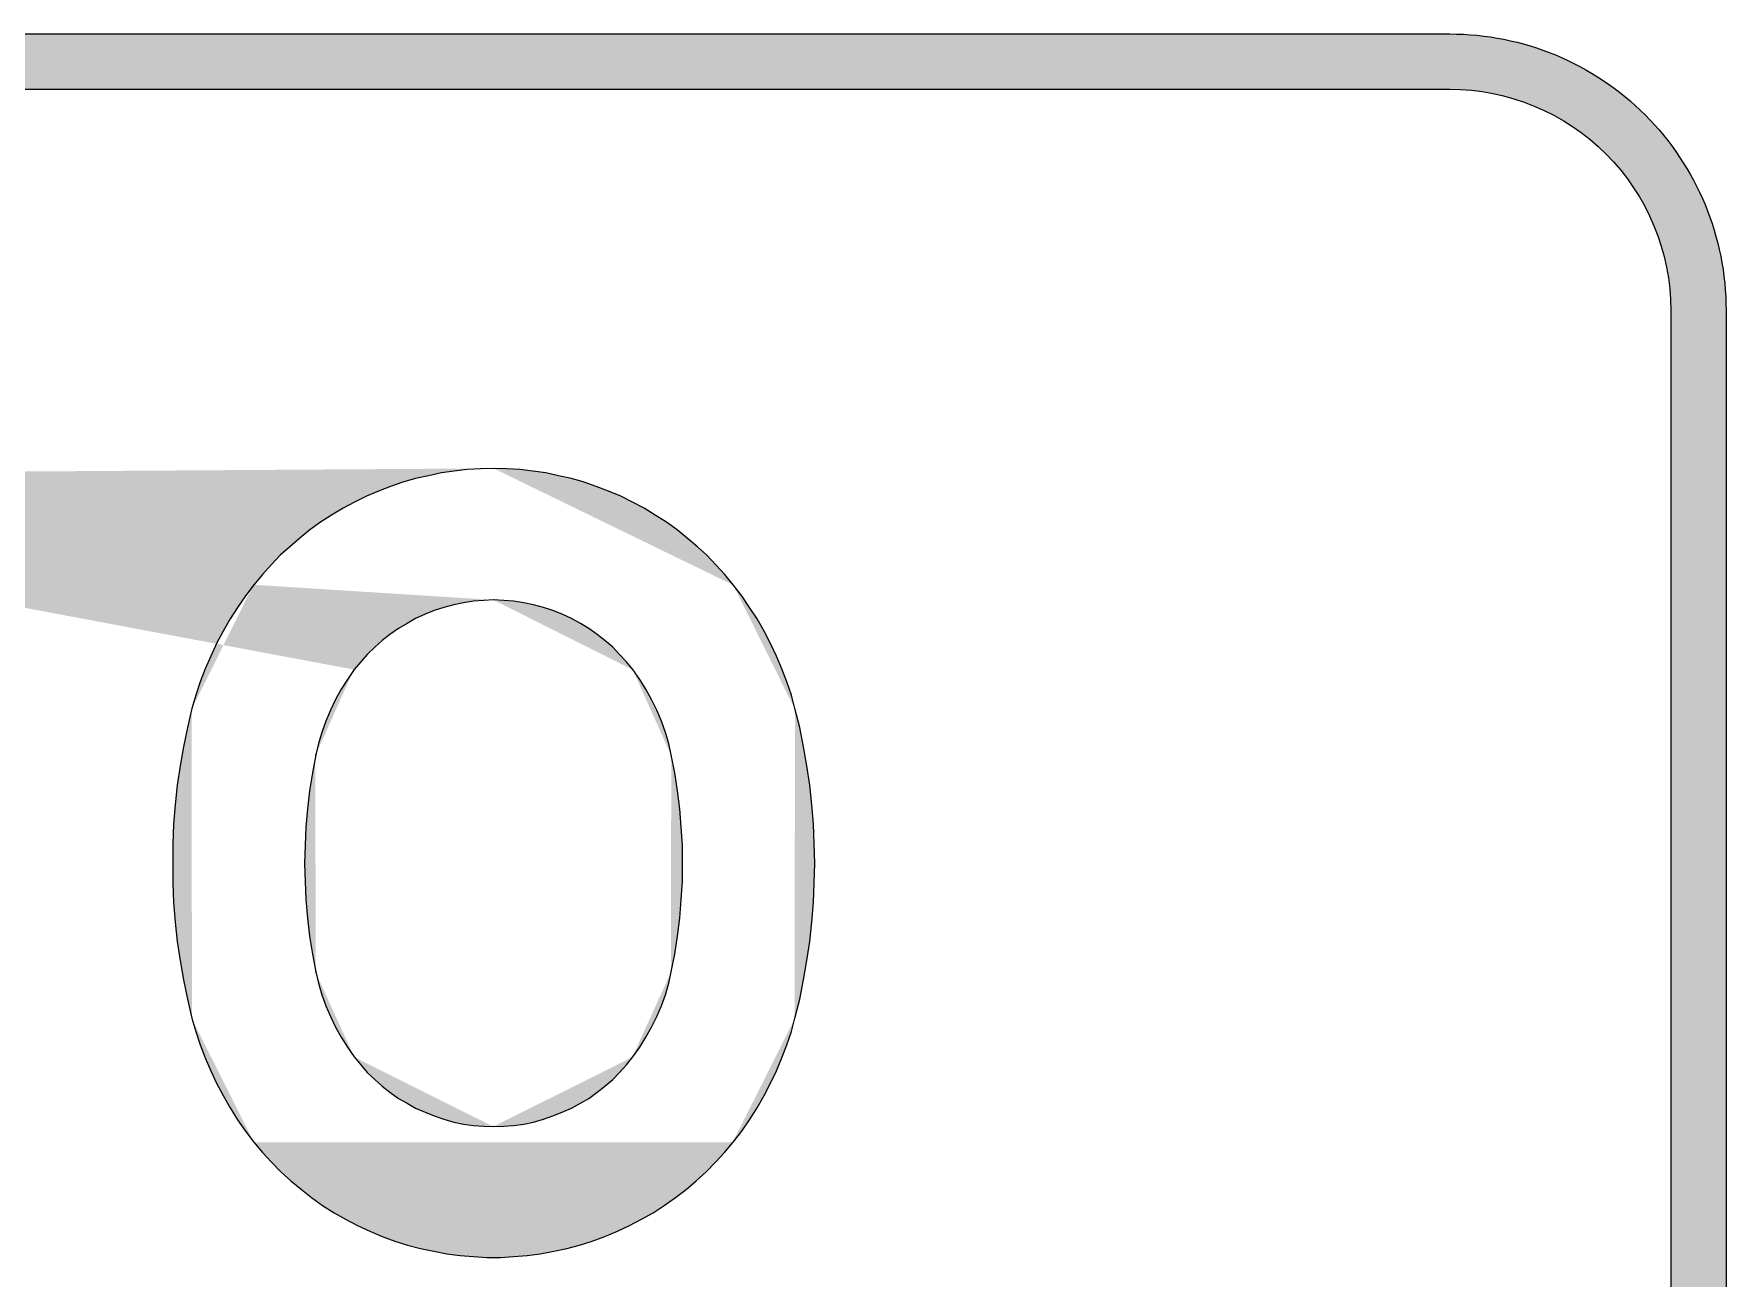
# Model space of a CAD drawing. Extents: x 216 to 276, y 156.6 to 231.6.
# Drawn here: x 245.37 to 275.98, y 209.08 to 231.58 of the extents above; entities that cross this region are included whole.
import ezdxf

# ---------------------------------------------------------------- set-up
doc = ezdxf.new("R2010")
doc.units = 0
doc.header["$MEASUREMENT"] = 0
doc.linetypes.add('CENTERX2', pattern=[101.6, 63.5, -12.7, 12.7, -12.7])
doc.layers.get('0').update_dxf_attribs({"linetype": 'CONTINUOUS'})
doc.layers.add('L25', color=1, linetype='CONTINUOUS')
doc.layers.add('L35', color=3, linetype='CONTINUOUS')

msp = doc.modelspace()

# ---------------------------------------------------------------- hatches: boundary and pattern name
at = {"layer": 'L25', "linetype": 'CENTERX2'}
h = msp.add_hatch(color=256, dxfattribs=at)
edge = h.paths.add_edge_path(flags=16)
edge.add_line((220.981, 230.575), (270.981, 230.575))
edge.add_arc((270.981, 226.575), 4, 0, 90, ccw=False)
edge.add_line((274.981, 226.575), (274.981, 166.575))
edge.add_arc((270.981, 166.575), 4, -90, 0, ccw=False)
edge.add_line((270.981, 162.575), (220.981, 162.575))
edge.add_arc((220.981, 166.575), 4, 180, 270, ccw=False)
edge.add_line((216.981, 166.575), (216.981, 226.575))
edge.add_arc((220.981, 226.575), 4, 90, 180, ccw=False)
edge = h.paths.add_edge_path()
edge.add_line((220.981, 231.575), (270.981, 231.575))
edge.add_arc((270.981, 226.575), 5, 0, 90, ccw=False)
edge.add_line((275.981, 226.575), (275.981, 166.575))
edge.add_arc((270.981, 166.575), 5, -90, 0, ccw=False)
edge.add_line((270.981, 161.575), (220.981, 161.575))
edge.add_arc((220.981, 166.575), 5, 180, 270, ccw=False)
edge.add_line((215.981, 166.575), (215.981, 226.575))
edge.add_arc((220.981, 226.575), 5, 90, 180, ccw=False)
h = msp.add_hatch(color=256, dxfattribs=at)
h.paths.add_polyline_path([(232.516, 209.578), (232.516, 223.578), (234.895, 223.578), (241.335, 213.913), (241.335, 223.578), (243.707, 223.578), (243.707, 209.578), (241.335, 209.578), (234.895, 219.235), (234.895, 209.578)])
h.paths.add_polyline_path([(251.281, 220.22), (251.163, 220.08), (251.044, 219.902), (250.926, 219.724), (250.822, 219.539), (250.733, 219.346), (250.651, 219.146), (250.577, 218.946), (250.518, 218.746), (250.466, 218.538), (250.407, 218.212), (250.355, 217.886), (250.318, 217.56), (250.288, 217.234), (250.273, 216.908), (250.266, 216.574), (250.273, 216.248), (250.288, 215.922), (250.318, 215.588), (250.355, 215.262), (250.407, 214.936), (250.466, 214.618), (250.518, 214.41), (250.577, 214.202), (250.651, 214.002), (250.733, 213.81), (250.822, 213.617), (250.926, 213.432), (251.044, 213.254), (251.163, 213.076), (251.281, 212.935), (251.4, 212.794), (251.533, 212.668), (251.667, 212.55), (251.808, 212.439), (251.963, 212.327), (252.119, 212.238), (252.274, 212.15), (252.445, 212.075), (252.608, 212.009), (252.786, 211.949), (252.964, 211.898), (253.142, 211.861), (253.319, 211.838), (253.505, 211.823), (253.683, 211.816), (253.868, 211.823), (254.046, 211.838), (254.231, 211.861), (254.409, 211.898), (254.587, 211.949), (254.757, 212.009), (254.928, 212.075), (255.091, 212.15), (255.254, 212.238), (255.409, 212.327), (255.558, 212.439), (255.698, 212.55), (255.839, 212.668), (255.965, 212.794), (256.091, 212.935), (256.202, 213.076), (256.328, 213.254), (256.44, 213.432), (256.543, 213.617), (256.64, 213.81), (256.721, 214.002), (256.795, 214.202), (256.855, 214.41), (256.899, 214.618), (256.966, 214.936), (257.01, 215.262), (257.055, 215.588), (257.077, 215.922), (257.099, 216.248), (257.099, 216.574), (257.099, 216.908), (257.077, 217.234), (257.055, 217.56), (257.01, 217.886), (256.966, 218.212), (256.899, 218.538), (256.855, 218.746), (256.795, 218.946), (256.721, 219.146), (256.64, 219.346), (256.543, 219.539), (256.44, 219.724), (256.328, 219.902), (256.202, 220.08), (256.091, 220.22), (255.965, 220.354), (255.839, 220.487), (255.698, 220.606), (255.558, 220.717), (255.409, 220.821), (255.254, 220.917), (255.091, 221.006), (254.928, 221.08), (254.757, 221.147), (254.587, 221.206), (254.409, 221.251), (254.231, 221.288), (254.046, 221.317), (253.868, 221.332), (253.683, 221.34), (253.505, 221.332), (253.319, 221.317), (253.142, 221.288), (252.964, 221.251), (252.786, 221.206), (252.608, 221.147), (252.445, 221.08), (252.274, 221.006), (252.119, 220.917), (251.963, 220.821), (251.808, 220.717), (251.667, 220.606), (251.533, 220.487), (251.4, 220.354)], flags=17)
h.paths.add_polyline_path([(249.503, 221.799), (249.347, 221.614), (249.199, 221.414), (249.051, 221.206), (248.917, 220.999), (248.791, 220.776), (248.673, 220.554), (248.569, 220.324), (248.465, 220.094), (248.376, 219.857), (248.295, 219.62), (248.228, 219.376), (248.146, 219.035), (248.072, 218.686), (248.013, 218.338), (247.961, 217.99), (247.924, 217.634), (247.894, 217.286), (247.88, 216.93), (247.88, 216.574), (247.88, 216.226), (247.894, 215.87), (247.924, 215.514), (247.961, 215.166), (248.013, 214.818), (248.072, 214.469), (248.146, 214.121), (248.228, 213.78), (248.295, 213.535), (248.376, 213.298), (248.465, 213.061), (248.569, 212.824), (248.673, 212.602), (248.791, 212.379), (248.917, 212.157), (249.051, 211.942), (249.199, 211.735), (249.347, 211.534), (249.503, 211.349), (249.666, 211.171), (249.836, 211.001), (250.014, 210.838), (250.207, 210.682), (250.392, 210.534), (250.592, 210.393), (250.8, 210.26), (251.007, 210.141), (251.222, 210.03), (251.444, 209.926), (251.667, 209.83), (251.896, 209.748), (252.126, 209.674), (252.363, 209.615), (252.601, 209.563), (252.838, 209.519), (253.082, 209.489), (253.319, 209.467), (253.564, 209.452), (253.809, 209.452), (254.046, 209.467), (254.29, 209.489), (254.527, 209.519), (254.772, 209.563), (255.009, 209.615), (255.239, 209.674), (255.469, 209.748), (255.698, 209.83), (255.928, 209.926), (256.143, 210.03), (256.358, 210.141), (256.573, 210.26), (256.773, 210.393), (256.973, 210.534), (257.166, 210.682), (257.351, 210.838), (257.529, 211.001), (257.7, 211.171), (257.863, 211.349), (258.018, 211.534), (258.174, 211.735), (258.315, 211.942), (258.455, 212.157), (258.581, 212.379), (258.693, 212.602), (258.804, 212.824), (258.9, 213.061), (258.989, 213.298), (259.071, 213.535), (259.137, 213.78), (259.226, 214.121), (259.293, 214.469), (259.352, 214.818), (259.404, 215.166), (259.441, 215.514), (259.471, 215.87), (259.486, 216.226), (259.493, 216.574), (259.486, 216.93), (259.471, 217.286), (259.441, 217.634), (259.404, 217.99), (259.352, 218.338), (259.293, 218.686), (259.226, 219.035), (259.137, 219.376), (259.071, 219.62), (258.989, 219.857), (258.9, 220.094), (258.804, 220.324), (258.693, 220.554), (258.581, 220.776), (258.455, 220.999), (258.315, 221.206), (258.174, 221.414), (258.018, 221.614), (257.87, 221.799), (257.707, 221.977), (257.544, 222.147), (257.373, 222.303), (257.188, 222.459), (257.003, 222.607), (256.81, 222.748), (256.61, 222.874), (256.41, 223), (256.195, 223.111), (255.988, 223.215), (255.765, 223.304), (255.543, 223.392), (255.32, 223.467), (255.091, 223.533), (254.861, 223.585), (254.631, 223.637), (254.394, 223.667), (254.157, 223.696), (253.92, 223.711), (253.683, 223.719), (253.445, 223.711), (253.208, 223.696), (252.971, 223.667), (252.741, 223.637), (252.504, 223.585), (252.274, 223.533), (252.045, 223.467), (251.822, 223.392), (251.6, 223.304), (251.385, 223.215), (251.17, 223.111), (250.963, 223), (250.755, 222.874), (250.555, 222.748), (250.362, 222.607), (250.177, 222.459), (249.999, 222.303), (249.821, 222.147), (249.658, 221.977)])
edge = h.paths.add_edge_path()
edge.add_line((232.516, 223.578), (232.509, 223.578))
edge.add_line((251.163, 220.08), (251.155, 220.08))
edge.add_line((250.466, 218.538), (250.459, 218.538))
edge.add_line((250.466, 214.618), (250.459, 214.618))
edge.add_line((251.163, 213.076), (251.155, 213.076))
edge.add_line((253.683, 211.816), (253.675, 211.816))
edge.add_line((256.202, 213.076), (256.195, 213.076))
edge.add_line((256.899, 214.618), (256.892, 214.618))
edge.add_line((256.899, 218.538), (256.892, 218.538))
edge.add_line((256.202, 220.08), (256.195, 220.08))
edge.add_line((253.683, 221.34), (253.675, 221.34))
edge.add_line((249.347, 221.614), (249.34, 221.614))
edge.add_line((248.228, 219.376), (248.22, 219.376))
edge.add_line((248.228, 213.78), (248.22, 213.78))
edge.add_line((249.347, 211.534), (249.34, 211.534))
edge.add_line((258.018, 211.534), (258.011, 211.534))
edge.add_line((259.137, 213.78), (259.13, 213.78))
edge.add_line((259.137, 219.376), (259.13, 219.376))
edge.add_line((258.018, 221.614), (258.011, 221.614))
edge.add_line((253.683, 223.719), (253.675, 223.719))

# ---------------------------------------------------------------- linework, layer by layer
at = {"color": 3}
for p, q in [((252.274, 223.533), (252.045, 223.467)), ((252.504, 223.585), (252.274, 223.533)), ((252.741, 223.637), (252.504, 223.585)), ((252.971, 223.667), (252.741, 223.637)), ((253.208, 223.696), (252.971, 223.667)), ((253.445, 223.711), (253.208, 223.696)), ((253.683, 223.719), (253.445, 223.711)), ((253.683, 223.719), (253.675, 223.719)), ((253.92, 223.711), (253.683, 223.719)), ((254.157, 223.696), (253.92, 223.711)), ((254.394, 223.667), (254.157, 223.696)), ((254.631, 223.637), (254.394, 223.667)), ((254.861, 223.585), (254.631, 223.637)), ((255.091, 223.533), (254.861, 223.585)), ((255.32, 223.467), (255.091, 223.533)), ((251.385, 223.215), (251.17, 223.111)), ((251.6, 223.304), (251.385, 223.215)), ((251.822, 223.392), (251.6, 223.304)), ((252.045, 223.467), (251.822, 223.392)), ((255.543, 223.392), (255.32, 223.467)), ((255.765, 223.304), (255.543, 223.392)), ((255.988, 223.215), (255.765, 223.304)), ((256.195, 223.111), (255.988, 223.215)), ((250.963, 223), (250.755, 222.874)), ((251.17, 223.111), (250.963, 223)), ((256.41, 223), (256.195, 223.111)), ((256.61, 222.874), (256.41, 223)), ((250.362, 222.607), (250.177, 222.459)), ((250.555, 222.748), (250.362, 222.607)), ((250.755, 222.874), (250.555, 222.748)), ((256.81, 222.748), (256.61, 222.874)), ((257.003, 222.607), (256.81, 222.748)), ((257.188, 222.459), (257.003, 222.607)), ((249.999, 222.303), (249.821, 222.147)), ((250.177, 222.459), (249.999, 222.303)), ((257.373, 222.303), (257.188, 222.459)), ((257.544, 222.147), (257.373, 222.303)), ((249.658, 221.977), (249.503, 221.799)), ((249.821, 222.147), (249.658, 221.977)), ((257.707, 221.977), (257.544, 222.147)), ((257.87, 221.799), (257.707, 221.977)), ((249.503, 221.799), (249.347, 221.614)), ((258.018, 221.614), (257.87, 221.799)), ((249.199, 221.414), (249.051, 221.206)), ((249.347, 221.614), (249.199, 221.414)), ((249.347, 221.614), (249.34, 221.614)), ((258.018, 221.614), (258.011, 221.614)), ((258.174, 221.414), (258.018, 221.614)), ((258.315, 221.206), (258.174, 221.414)), ((249.051, 221.206), (248.917, 220.999)), ((252.445, 221.08), (252.274, 221.006)), ((252.608, 221.147), (252.445, 221.08)), ((252.786, 221.206), (252.608, 221.147)), ((252.964, 221.251), (252.786, 221.206)), ((253.142, 221.288), (252.964, 221.251)), ((253.319, 221.317), (253.142, 221.288)), ((253.505, 221.332), (253.319, 221.317)), ((253.683, 221.34), (253.505, 221.332)), ((253.683, 221.34), (253.675, 221.34)), ((253.868, 221.332), (253.683, 221.34)), ((254.046, 221.317), (253.868, 221.332)), ((254.231, 221.288), (254.046, 221.317)), ((254.409, 221.251), (254.231, 221.288)), ((254.587, 221.206), (254.409, 221.251)), ((254.757, 221.147), (254.587, 221.206)), ((254.928, 221.08), (254.757, 221.147)), ((255.091, 221.006), (254.928, 221.08)), ((258.455, 220.999), (258.315, 221.206)), ((248.791, 220.776), (248.673, 220.554)), ((248.917, 220.999), (248.791, 220.776)), ((251.963, 220.821), (251.808, 220.717)), ((252.119, 220.917), (251.963, 220.821)), ((252.274, 221.006), (252.119, 220.917)), ((255.254, 220.917), (255.091, 221.006)), ((255.409, 220.821), (255.254, 220.917)), ((255.558, 220.717), (255.409, 220.821)), ((258.581, 220.776), (258.455, 220.999)), ((258.693, 220.554), (258.581, 220.776)), ((248.673, 220.554), (248.569, 220.324)), ((251.533, 220.487), (251.4, 220.354)), ((251.667, 220.606), (251.533, 220.487)), ((251.808, 220.717), (251.667, 220.606)), ((255.698, 220.606), (255.558, 220.717)), ((255.839, 220.487), (255.698, 220.606)), ((255.965, 220.354), (255.839, 220.487)), ((258.804, 220.324), (258.693, 220.554)), ((248.569, 220.324), (248.465, 220.094)), ((251.281, 220.22), (251.163, 220.08)), ((251.4, 220.354), (251.281, 220.22)), ((256.091, 220.22), (255.965, 220.354)), ((256.202, 220.08), (256.091, 220.22)), ((258.9, 220.094), (258.804, 220.324)), ((248.376, 219.857), (248.295, 219.62)), ((248.465, 220.094), (248.376, 219.857)), ((251.044, 219.902), (250.926, 219.724)), ((251.163, 220.08), (251.044, 219.902)), ((251.163, 220.08), (251.155, 220.08)), ((256.202, 220.08), (256.195, 220.08)), ((256.328, 219.902), (256.202, 220.08)), ((256.44, 219.724), (256.328, 219.902)), ((258.989, 219.857), (258.9, 220.094)), ((259.071, 219.62), (258.989, 219.857)), ((248.295, 219.62), (248.228, 219.376)), ((250.822, 219.539), (250.733, 219.346)), ((250.926, 219.724), (250.822, 219.539)), ((256.543, 219.539), (256.44, 219.724)), ((256.64, 219.346), (256.543, 219.539)), ((259.137, 219.376), (259.071, 219.62)), ((248.228, 219.376), (248.146, 219.035)), ((248.228, 219.376), (248.22, 219.376)), ((250.733, 219.346), (250.651, 219.146)), ((256.721, 219.146), (256.64, 219.346)), ((259.137, 219.376), (259.13, 219.376)), ((259.226, 219.035), (259.137, 219.376)), ((248.146, 219.035), (248.072, 218.686)), ((250.577, 218.946), (250.518, 218.746)), ((250.651, 219.146), (250.577, 218.946)), ((256.795, 218.946), (256.721, 219.146)), ((256.855, 218.746), (256.795, 218.946)), ((259.293, 218.686), (259.226, 219.035)), ((248.072, 218.686), (248.013, 218.338)), ((250.518, 218.746), (250.466, 218.538)), ((256.899, 218.538), (256.855, 218.746)), ((259.352, 218.338), (259.293, 218.686)), ((248.013, 218.338), (247.961, 217.99)), ((250.466, 218.538), (250.407, 218.212)), ((250.466, 218.538), (250.459, 218.538)), ((256.899, 218.538), (256.892, 218.538)), ((256.966, 218.212), (256.899, 218.538)), ((259.404, 217.99), (259.352, 218.338)), ((247.961, 217.99), (247.924, 217.634)), ((250.407, 218.212), (250.355, 217.886)), ((257.01, 217.886), (256.966, 218.212)), ((259.441, 217.634), (259.404, 217.99)), ((250.355, 217.886), (250.318, 217.56)), ((257.055, 217.56), (257.01, 217.886)), ((247.924, 217.634), (247.894, 217.286)), ((250.318, 217.56), (250.288, 217.234)), ((257.077, 217.234), (257.055, 217.56)), ((259.471, 217.286), (259.441, 217.634)), ((247.894, 217.286), (247.88, 216.93)), ((250.288, 217.234), (250.273, 216.908)), ((257.099, 216.908), (257.077, 217.234)), ((259.486, 216.93), (259.471, 217.286)), ((247.88, 216.93), (247.88, 216.574)), ((250.273, 216.908), (250.266, 216.574)), ((257.099, 216.574), (257.099, 216.908)), ((259.493, 216.574), (259.486, 216.93)), ((247.88, 216.574), (247.88, 216.226)), ((250.266, 216.574), (250.273, 216.248)), ((257.099, 216.248), (257.099, 216.574)), ((259.486, 216.226), (259.493, 216.574)), ((247.88, 216.226), (247.894, 215.87)), ((250.273, 216.248), (250.288, 215.922)), ((257.077, 215.922), (257.099, 216.248)), ((259.471, 215.87), (259.486, 216.226)), ((247.894, 215.87), (247.924, 215.514)), ((250.288, 215.922), (250.318, 215.588)), ((257.055, 215.588), (257.077, 215.922)), ((259.441, 215.514), (259.471, 215.87)), ((250.318, 215.588), (250.355, 215.262)), ((257.01, 215.262), (257.055, 215.588)), ((247.924, 215.514), (247.961, 215.166)), ((250.355, 215.262), (250.407, 214.936)), ((256.966, 214.936), (257.01, 215.262)), ((259.404, 215.166), (259.441, 215.514)), ((247.961, 215.166), (248.013, 214.818)), ((250.407, 214.936), (250.466, 214.618)), ((256.899, 214.618), (256.966, 214.936)), ((259.352, 214.818), (259.404, 215.166)), ((248.013, 214.818), (248.072, 214.469)), ((250.466, 214.618), (250.459, 214.618)), ((250.466, 214.618), (250.518, 214.41)), ((256.855, 214.41), (256.899, 214.618)), ((256.899, 214.618), (256.892, 214.618)), ((259.293, 214.469), (259.352, 214.818)), ((248.072, 214.469), (248.146, 214.121)), ((250.518, 214.41), (250.577, 214.202)), ((256.795, 214.202), (256.855, 214.41)), ((259.226, 214.121), (259.293, 214.469)), ((248.146, 214.121), (248.228, 213.78)), ((250.577, 214.202), (250.651, 214.002)), ((256.721, 214.002), (256.795, 214.202)), ((259.137, 213.78), (259.226, 214.121)), ((248.228, 213.78), (248.22, 213.78)), ((248.228, 213.78), (248.295, 213.535)), ((250.651, 214.002), (250.733, 213.81)), ((250.733, 213.81), (250.822, 213.617)), ((256.543, 213.617), (256.64, 213.81)), ((256.64, 213.81), (256.721, 214.002)), ((259.071, 213.535), (259.137, 213.78)), ((259.137, 213.78), (259.13, 213.78)), ((248.295, 213.535), (248.376, 213.298)), ((250.822, 213.617), (250.926, 213.432)), ((250.926, 213.432), (251.044, 213.254)), ((256.328, 213.254), (256.44, 213.432)), ((256.44, 213.432), (256.543, 213.617)), ((258.989, 213.298), (259.071, 213.535)), ((248.376, 213.298), (248.465, 213.061)), ((251.044, 213.254), (251.163, 213.076)), ((256.202, 213.076), (256.328, 213.254)), ((258.9, 213.061), (258.989, 213.298)), ((248.465, 213.061), (248.569, 212.824)), ((248.569, 212.824), (248.673, 212.602)), ((251.163, 213.076), (251.155, 213.076)), ((251.163, 213.076), (251.281, 212.935)), ((251.281, 212.935), (251.4, 212.794)), ((251.4, 212.794), (251.533, 212.668)), ((255.839, 212.668), (255.965, 212.794)), ((255.965, 212.794), (256.091, 212.935)), ((256.091, 212.935), (256.202, 213.076)), ((256.202, 213.076), (256.195, 213.076)), ((258.693, 212.602), (258.804, 212.824)), ((258.804, 212.824), (258.9, 213.061)), ((248.673, 212.602), (248.791, 212.379)), ((251.533, 212.668), (251.667, 212.55)), ((251.667, 212.55), (251.808, 212.439)), ((255.558, 212.439), (255.698, 212.55)), ((255.698, 212.55), (255.839, 212.668)), ((258.581, 212.379), (258.693, 212.602)), ((248.791, 212.379), (248.917, 212.157)), ((251.808, 212.439), (251.963, 212.327)), ((251.963, 212.327), (252.119, 212.238)), ((252.119, 212.238), (252.274, 212.15)), ((255.091, 212.15), (255.254, 212.238)), ((255.254, 212.238), (255.409, 212.327)), ((255.409, 212.327), (255.558, 212.439)), ((258.455, 212.157), (258.581, 212.379)), ((248.917, 212.157), (249.051, 211.942)), ((249.051, 211.942), (249.199, 211.735)), ((252.274, 212.15), (252.445, 212.075)), ((252.445, 212.075), (252.608, 212.009)), ((252.608, 212.009), (252.786, 211.949)), ((252.786, 211.949), (252.964, 211.898)), ((252.964, 211.898), (253.142, 211.861)), ((253.142, 211.861), (253.319, 211.838)), ((254.046, 211.838), (254.231, 211.861)), ((254.231, 211.861), (254.409, 211.898)), ((254.409, 211.898), (254.587, 211.949)), ((254.587, 211.949), (254.757, 212.009)), ((254.757, 212.009), (254.928, 212.075)), ((254.928, 212.075), (255.091, 212.15)), ((258.174, 211.735), (258.315, 211.942)), ((258.315, 211.942), (258.455, 212.157)), ((249.199, 211.735), (249.347, 211.534)), ((253.319, 211.838), (253.505, 211.823)), ((253.505, 211.823), (253.683, 211.816)), ((253.683, 211.816), (253.675, 211.816)), ((253.683, 211.816), (253.868, 211.823)), ((253.868, 211.823), (254.046, 211.838)), ((258.018, 211.534), (258.174, 211.735)), ((249.347, 211.534), (249.34, 211.534)), ((249.347, 211.534), (249.503, 211.349)), ((249.503, 211.349), (249.666, 211.171)), ((257.7, 211.171), (257.863, 211.349)), ((257.863, 211.349), (258.018, 211.534)), ((258.018, 211.534), (258.011, 211.534)), ((249.666, 211.171), (249.836, 211.001)), ((249.836, 211.001), (250.014, 210.838)), ((257.351, 210.838), (257.529, 211.001)), ((257.529, 211.001), (257.7, 211.171)), ((250.014, 210.838), (250.207, 210.682)), ((250.207, 210.682), (250.392, 210.534)), ((256.973, 210.534), (257.166, 210.682)), ((257.166, 210.682), (257.351, 210.838)), ((250.392, 210.534), (250.592, 210.393)), ((250.592, 210.393), (250.8, 210.26)), ((256.573, 210.26), (256.773, 210.393)), ((256.773, 210.393), (256.973, 210.534)), ((250.8, 210.26), (251.007, 210.141)), ((251.007, 210.141), (251.222, 210.03)), ((251.222, 210.03), (251.444, 209.926)), ((255.928, 209.926), (256.143, 210.03)), ((256.143, 210.03), (256.358, 210.141)), ((256.358, 210.141), (256.573, 210.26)), ((251.444, 209.926), (251.667, 209.83)), ((251.667, 209.83), (251.896, 209.748)), ((251.896, 209.748), (252.126, 209.674)), ((255.239, 209.674), (255.469, 209.748)), ((255.469, 209.748), (255.698, 209.83)), ((255.698, 209.83), (255.928, 209.926)), ((252.126, 209.674), (252.363, 209.615)), ((252.363, 209.615), (252.601, 209.563)), ((252.601, 209.563), (252.838, 209.519)), ((252.838, 209.519), (253.082, 209.489)), ((253.082, 209.489), (253.319, 209.467)), ((253.319, 209.467), (253.564, 209.452)), ((253.564, 209.452), (253.809, 209.452)), ((253.809, 209.452), (254.046, 209.467)), ((254.046, 209.467), (254.29, 209.489)), ((254.29, 209.489), (254.527, 209.519)), ((254.527, 209.519), (254.772, 209.563)), ((254.772, 209.563), (255.009, 209.615)), ((255.009, 209.615), (255.239, 209.674))]:
    msp.add_line(p, q, dxfattribs=at)
at = {"layer": 'L35'}
for points in [[(220.981, 231.575), (270.981, 231.575, -0.414214), (275.981, 226.575), (275.981, 166.575, -0.414214), (270.981, 161.575), (220.981, 161.575, -0.414214), (215.981, 166.575), (215.981, 226.575, -0.414214)], [(220.981, 230.575), (270.981, 230.575, -0.414214), (274.981, 226.575), (274.981, 166.575, -0.414214), (270.981, 162.575), (220.981, 162.575, -0.414214), (216.981, 166.575), (216.981, 226.575, -0.414214)]]:
    msp.add_lwpolyline(points, format="xyb", close=True, dxfattribs=at)

doc.saveas('drawing.dxf')
